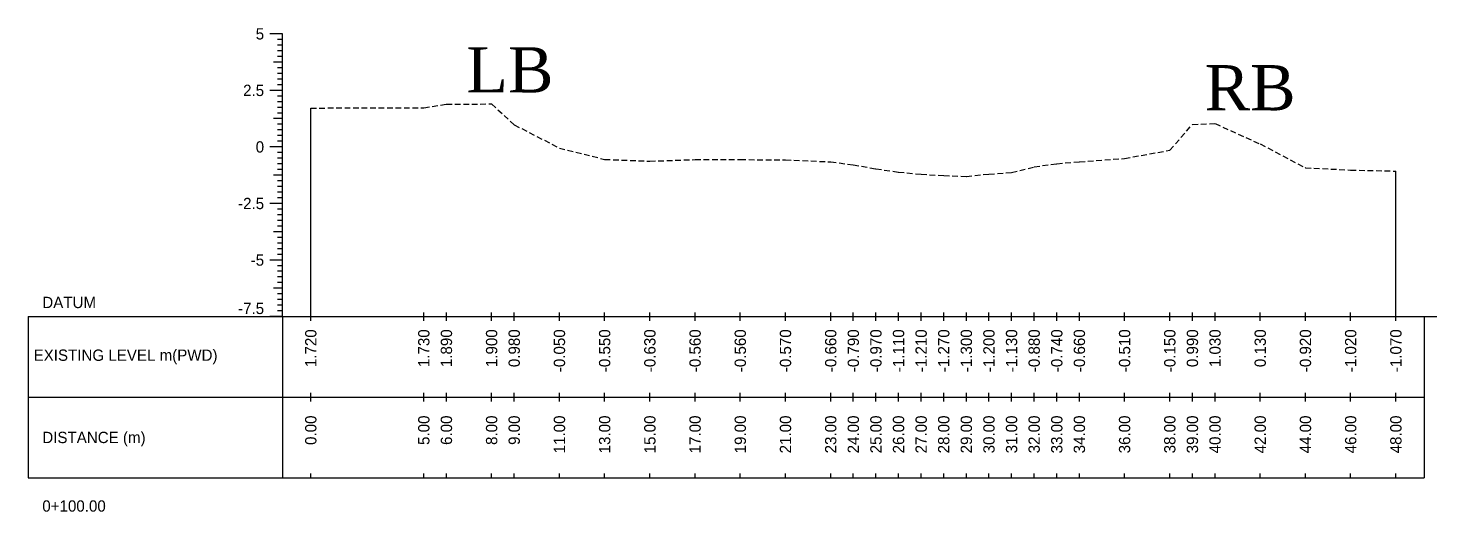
# Model space of a CAD drawing. Header units: inches. Extents: x 2917 to 4535, y -1482 to -1060.
# Drawn here: x 3147.8 to 3210.1, y -1232.3 to -1211 of the extents above; entities that cross this region are included whole.
import ezdxf
from ezdxf.enums import TextEntityAlignment as Align

# ---------------------------------------------------------------- set-up
doc = ezdxf.new("R2010")
doc.units = ezdxf.units.IN
doc.header["$MEASUREMENT"] = 0
doc.linetypes.add('HIDDEN', pattern=[0.375, 0.25, -0.125])
doc.layers.add('CS_Drawing', color=7, linetype='Continuous')
doc.layers.add('GL', color=3, linetype='HIDDEN')
doc.styles.add('romans', font='romans.shx')

msp = doc.modelspace()

# ---------------------------------------------------------------- linework, layer by layer
at = {"layer": 'CS_Drawing'}
for p, q in [((3159.033, -1211.201), (3158.47, -1211.201)), ((3159.033, -1211.201), (3158.639, -1211.201)), ((3159.033, -1211.201), (3158.808, -1211.201)), ((3159.033, -1223.701), (3159.033, -1211.201)), ((3159.033, -1211.451), (3158.808, -1211.451)), ((3159.033, -1211.701), (3158.808, -1211.701)), ((3159.033, -1211.951), (3158.808, -1211.951)), ((3159.033, -1212.451), (3158.639, -1212.451)), ((3159.033, -1212.201), (3158.808, -1212.201)), ((3159.033, -1212.451), (3158.808, -1212.451)), ((3159.033, -1212.701), (3158.808, -1212.701)), ((3159.033, -1212.951), (3158.808, -1212.951)), ((3159.033, -1213.201), (3158.808, -1213.201)), ((3159.033, -1213.701), (3158.47, -1213.701)), ((3159.033, -1213.701), (3158.639, -1213.701)), ((3159.033, -1213.451), (3158.808, -1213.451)), ((3159.033, -1213.701), (3158.808, -1213.701)), ((3159.033, -1213.951), (3158.808, -1213.951)), ((3159.033, -1214.201), (3158.808, -1214.201)), ((3159.033, -1214.451), (3158.808, -1214.451)), ((3159.033, -1214.951), (3158.639, -1214.951)), ((3159.033, -1214.701), (3158.808, -1214.701)), ((3159.033, -1214.951), (3158.808, -1214.951)), ((3160.283, -1223.701), (3160.283, -1214.481)), ((3159.033, -1215.201), (3158.808, -1215.201)), ((3159.033, -1215.451), (3158.808, -1215.451)), ((3159.033, -1215.701), (3158.808, -1215.701)), ((3159.033, -1216.201), (3158.47, -1216.201)), ((3159.033, -1216.201), (3158.639, -1216.201)), ((3159.033, -1215.951), (3158.808, -1215.951)), ((3159.033, -1216.201), (3158.808, -1216.201)), ((3159.033, -1216.451), (3158.808, -1216.451)), ((3159.033, -1216.701), (3158.808, -1216.701)), ((3159.033, -1216.951), (3158.808, -1216.951)), ((3159.033, -1217.451), (3158.639, -1217.451)), ((3159.033, -1217.201), (3158.808, -1217.201)), ((3159.033, -1217.451), (3158.808, -1217.451)), ((3208.283, -1223.701), (3208.283, -1217.271)), ((3159.033, -1217.701), (3158.808, -1217.701)), ((3159.033, -1217.951), (3158.808, -1217.951)), ((3159.033, -1218.201), (3158.808, -1218.201)), ((3159.033, -1218.701), (3158.47, -1218.701)), ((3159.033, -1218.701), (3158.639, -1218.701)), ((3159.033, -1218.451), (3158.808, -1218.451)), ((3159.033, -1218.701), (3158.808, -1218.701)), ((3159.033, -1218.951), (3158.808, -1218.951)), ((3159.033, -1219.201), (3158.808, -1219.201)), ((3159.033, -1219.451), (3158.808, -1219.451)), ((3159.033, -1219.951), (3158.639, -1219.951)), ((3159.033, -1219.701), (3158.808, -1219.701)), ((3159.033, -1219.951), (3158.808, -1219.951)), ((3159.033, -1220.201), (3158.808, -1220.201)), ((3159.033, -1220.451), (3158.808, -1220.451)), ((3159.033, -1220.701), (3158.808, -1220.701)), ((3159.033, -1221.201), (3158.47, -1221.201)), ((3159.033, -1221.201), (3158.639, -1221.201)), ((3159.033, -1220.951), (3158.808, -1220.951)), ((3159.033, -1221.201), (3158.808, -1221.201)), ((3159.033, -1221.451), (3158.808, -1221.451)), ((3159.033, -1221.701), (3158.808, -1221.701)), ((3159.033, -1222.451), (3158.639, -1222.451)), ((3159.033, -1221.951), (3158.808, -1221.951)), ((3159.033, -1222.201), (3158.808, -1222.201)), ((3159.033, -1222.451), (3158.808, -1222.451)), ((3159.033, -1222.701), (3158.808, -1222.701)), ((3159.033, -1222.951), (3158.808, -1222.951)), ((3147.783, -1223.701), (3159.033, -1223.701)), ((3147.783, -1223.701), (3147.783, -1230.826)), ((3159.033, -1223.701), (3158.47, -1223.701)), ((3159.033, -1223.701), (3158.639, -1223.701)), ((3159.033, -1223.201), (3158.808, -1223.201)), ((3159.033, -1223.451), (3158.808, -1223.451)), ((3159.033, -1223.701), (3158.808, -1223.701)), ((3159.033, -1223.701), (3209.533, -1223.701)), ((3159.033, -1223.701), (3159.033, -1230.826)), ((3160.283, -1223.889), (3160.283, -1223.514)), ((3165.283, -1223.889), (3165.283, -1223.514)), ((3166.283, -1223.889), (3166.283, -1223.514)), ((3168.283, -1223.889), (3168.283, -1223.514)), ((3169.283, -1223.889), (3169.283, -1223.514)), ((3171.283, -1223.889), (3171.283, -1223.514)), ((3173.283, -1223.889), (3173.283, -1223.514)), ((3175.283, -1223.889), (3175.283, -1223.514)), ((3177.283, -1223.889), (3177.283, -1223.514)), ((3179.283, -1223.889), (3179.283, -1223.514)), ((3181.283, -1223.889), (3181.283, -1223.514)), ((3183.283, -1223.889), (3183.283, -1223.514)), ((3184.283, -1223.889), (3184.283, -1223.514)), ((3185.283, -1223.889), (3185.283, -1223.514)), ((3186.283, -1223.889), (3186.283, -1223.514)), ((3187.283, -1223.889), (3187.283, -1223.514)), ((3188.283, -1223.889), (3188.283, -1223.514)), ((3189.283, -1223.889), (3189.283, -1223.514)), ((3190.283, -1223.889), (3190.283, -1223.514)), ((3191.283, -1223.889), (3191.283, -1223.514)), ((3192.283, -1223.889), (3192.283, -1223.514)), ((3193.283, -1223.889), (3193.283, -1223.514)), ((3194.283, -1223.889), (3194.283, -1223.514)), ((3196.283, -1223.889), (3196.283, -1223.514)), ((3198.283, -1223.889), (3198.283, -1223.514)), ((3199.283, -1223.889), (3199.283, -1223.514)), ((3200.283, -1223.889), (3200.283, -1223.514)), ((3202.283, -1223.889), (3202.283, -1223.514)), ((3204.283, -1223.889), (3204.283, -1223.514)), ((3206.283, -1223.889), (3206.283, -1223.514)), ((3208.283, -1223.889), (3208.283, -1223.514)), ((3209.533, -1223.701), (3210.095, -1223.701)), ((3209.533, -1223.701), (3209.926, -1223.701)), ((3209.533, -1223.701), (3209.758, -1223.701)), ((3209.533, -1223.701), (3209.533, -1230.826)), ((3147.783, -1227.264), (3159.033, -1227.264)), ((3159.033, -1227.264), (3209.533, -1227.264)), ((3159.033, -1227.264), (3209.533, -1227.264)), ((3160.283, -1227.451), (3160.283, -1227.076)), ((3165.283, -1227.451), (3165.283, -1227.076)), ((3166.283, -1227.451), (3166.283, -1227.076)), ((3168.283, -1227.451), (3168.283, -1227.076)), ((3169.283, -1227.451), (3169.283, -1227.076)), ((3171.283, -1227.451), (3171.283, -1227.076)), ((3173.283, -1227.451), (3173.283, -1227.076)), ((3175.283, -1227.451), (3175.283, -1227.076)), ((3177.283, -1227.451), (3177.283, -1227.076)), ((3179.283, -1227.451), (3179.283, -1227.076)), ((3181.283, -1227.451), (3181.283, -1227.076)), ((3183.283, -1227.451), (3183.283, -1227.076)), ((3184.283, -1227.451), (3184.283, -1227.076)), ((3185.283, -1227.451), (3185.283, -1227.076)), ((3186.283, -1227.451), (3186.283, -1227.076)), ((3187.283, -1227.451), (3187.283, -1227.076)), ((3188.283, -1227.451), (3188.283, -1227.076)), ((3189.283, -1227.451), (3189.283, -1227.076)), ((3190.283, -1227.451), (3190.283, -1227.076)), ((3191.283, -1227.451), (3191.283, -1227.076)), ((3192.283, -1227.451), (3192.283, -1227.076)), ((3193.283, -1227.451), (3193.283, -1227.076)), ((3194.283, -1227.451), (3194.283, -1227.076)), ((3196.283, -1227.451), (3196.283, -1227.076)), ((3198.283, -1227.451), (3198.283, -1227.076)), ((3199.283, -1227.451), (3199.283, -1227.076)), ((3200.283, -1227.451), (3200.283, -1227.076)), ((3202.283, -1227.451), (3202.283, -1227.076)), ((3204.283, -1227.451), (3204.283, -1227.076)), ((3206.283, -1227.451), (3206.283, -1227.076)), ((3208.283, -1227.451), (3208.283, -1227.076)), ((3160.283, -1230.826), (3160.283, -1230.639)), ((3165.283, -1230.826), (3165.283, -1230.639)), ((3166.283, -1230.826), (3166.283, -1230.639)), ((3168.283, -1230.826), (3168.283, -1230.639)), ((3169.283, -1230.826), (3169.283, -1230.639)), ((3171.283, -1230.826), (3171.283, -1230.639)), ((3173.283, -1230.826), (3173.283, -1230.639)), ((3175.283, -1230.826), (3175.283, -1230.639)), ((3177.283, -1230.826), (3177.283, -1230.639)), ((3179.283, -1230.826), (3179.283, -1230.639)), ((3181.283, -1230.826), (3181.283, -1230.639)), ((3183.283, -1230.826), (3183.283, -1230.639)), ((3184.283, -1230.826), (3184.283, -1230.639)), ((3185.283, -1230.826), (3185.283, -1230.639)), ((3186.283, -1230.826), (3186.283, -1230.639)), ((3187.283, -1230.826), (3187.283, -1230.639)), ((3188.283, -1230.826), (3188.283, -1230.639)), ((3189.283, -1230.826), (3189.283, -1230.639)), ((3190.283, -1230.826), (3190.283, -1230.639)), ((3191.283, -1230.826), (3191.283, -1230.639)), ((3192.283, -1230.826), (3192.283, -1230.639)), ((3193.283, -1230.826), (3193.283, -1230.639)), ((3194.283, -1230.826), (3194.283, -1230.639)), ((3196.283, -1230.826), (3196.283, -1230.639)), ((3198.283, -1230.826), (3198.283, -1230.639)), ((3199.283, -1230.826), (3199.283, -1230.639)), ((3200.283, -1230.826), (3200.283, -1230.639)), ((3202.283, -1230.826), (3202.283, -1230.639)), ((3204.283, -1230.826), (3204.283, -1230.639)), ((3206.283, -1230.826), (3206.283, -1230.639)), ((3208.283, -1230.826), (3208.283, -1230.639)), ((3147.783, -1230.826), (3159.033, -1230.826)), ((3159.033, -1230.826), (3209.533, -1230.826))]:
    msp.add_line(p, q, dxfattribs=at)
at = {"layer": 'GL'}
msp.add_lwpolyline([(3160.283, -1214.481), (3165.283, -1214.471), (3166.283, -1214.311), (3168.283, -1214.301), (3169.283, -1215.221), (3171.283, -1216.251), (3173.283, -1216.751), (3175.283, -1216.831), (3177.283, -1216.761), (3179.283, -1216.761), (3181.283, -1216.771), (3183.283, -1216.861), (3184.283, -1216.991), (3185.283, -1217.171), (3186.283, -1217.311), (3187.283, -1217.411), (3188.283, -1217.471), (3189.283, -1217.501), (3190.283, -1217.401), (3191.283, -1217.331), (3192.283, -1217.081), (3193.283, -1216.941), (3194.283, -1216.861), (3196.283, -1216.711), (3198.283, -1216.351), (3199.283, -1215.211), (3200.283, -1215.171), (3202.283, -1216.071), (3204.283, -1217.121), (3206.283, -1217.221), (3208.283, -1217.271)], dxfattribs=at)

# ---------------------------------------------------------------- texts
at = {"char_height": 2, "width": 27.14775, "attachment_point": 1, "style": 'romans'}
for s, insert in [('{\\fTimes New Roman|b0|i0|c0|p18;LB}', (3167.16, -1211.792)), ('{\\fTimes New Roman|b0|i0|c0|p18;RB}', (3199.82, -1212.584))]:
    msp.add_mtext(s, dxfattribs=dict(at, insert=insert))
at = {"layer": 'CS_Drawing'}
for s, p in [('5', (3158.22, -1211.201)), ('2.5', (3158.22, -1213.701)), ('0', (3158.22, -1216.201)), ('-2.5', (3158.22, -1218.701)), ('-5', (3158.22, -1221.201))]:
    msp.add_text(s, height=0.5, dxfattribs=at).set_placement(p, align=Align.MIDDLE_RIGHT)
for s, p in [('DATUM', (3148.408, -1223.076)), ('EXISTING LEVEL m(PWD)', (3148.023, -1225.408)), ('DISTANCE (m)', (3148.408, -1229.045)), ('0+100.00', (3148.408, -1232.076))]:
    msp.add_text(s, height=0.5, dxfattribs=at).set_placement(p, align=Align.MIDDLE_LEFT)
msp.add_text('-7.5', height=0.5, dxfattribs=at).set_placement((3158.22, -1223.589), align=Align.RIGHT)
for s, p in [('1.720', (3160.283, -1224.264)), ('1.730', (3165.283, -1224.264)), ('1.890', (3166.283, -1224.264)), ('1.900', (3168.283, -1224.264)), ('0.980', (3169.283, -1224.264)), ('-0.050', (3171.283, -1224.264)), ('-0.550', (3173.283, -1224.264)), ('-0.630', (3175.283, -1224.264)), ('-0.560', (3177.283, -1224.264)), ('-0.560', (3179.283, -1224.264)), ('-0.570', (3181.283, -1224.264)), ('-0.660', (3183.283, -1224.264)), ('-0.790', (3184.283, -1224.264)), ('-0.970', (3185.283, -1224.264)), ('-1.110', (3186.283, -1224.264)), ('-1.210', (3187.283, -1224.264)), ('-1.270', (3188.283, -1224.264)), ('-1.300', (3189.283, -1224.264)), ('-1.200', (3190.283, -1224.264)), ('-1.130', (3191.283, -1224.264)), ('-0.880', (3192.283, -1224.264)), ('-0.740', (3193.283, -1224.264)), ('-0.660', (3194.283, -1224.264)), ('-0.510', (3196.283, -1224.264)), ('-0.150', (3198.283, -1224.264)), ('0.990', (3199.283, -1224.264)), ('1.030', (3200.283, -1224.264)), ('0.130', (3202.283, -1224.264)), ('-0.920', (3204.283, -1224.264)), ('-1.020', (3206.283, -1224.264)), ('-1.070', (3208.283, -1224.264)), ('0.00', (3160.283, -1228.076)), ('5.00', (3165.283, -1228.076)), ('6.00', (3166.283, -1228.076)), ('8.00', (3168.283, -1228.076)), ('9.00', (3169.283, -1228.076)), ('11.00', (3171.283, -1228.076)), ('13.00', (3173.283, -1228.076)), ('15.00', (3175.283, -1228.076)), ('17.00', (3177.283, -1228.076)), ('19.00', (3179.283, -1228.076)), ('21.00', (3181.283, -1228.076)), ('23.00', (3183.283, -1228.076)), ('24.00', (3184.283, -1228.076)), ('25.00', (3185.283, -1228.076)), ('26.00', (3186.283, -1228.076)), ('27.00', (3187.283, -1228.076)), ('28.00', (3188.283, -1228.076)), ('29.00', (3189.283, -1228.076)), ('30.00', (3190.283, -1228.076)), ('31.00', (3191.283, -1228.076)), ('32.00', (3192.283, -1228.076)), ('33.00', (3193.283, -1228.076)), ('34.00', (3194.283, -1228.076)), ('36.00', (3196.283, -1228.076)), ('38.00', (3198.283, -1228.076)), ('39.00', (3199.283, -1228.076)), ('40.00', (3200.283, -1228.076)), ('42.00', (3202.283, -1228.076)), ('44.00', (3204.283, -1228.076)), ('46.00', (3206.283, -1228.076)), ('48.00', (3208.283, -1228.076))]:
    msp.add_text(s, height=0.5, rotation=90, dxfattribs=at).set_placement(p, align=Align.MIDDLE_RIGHT)

doc.saveas('drawing.dxf')
